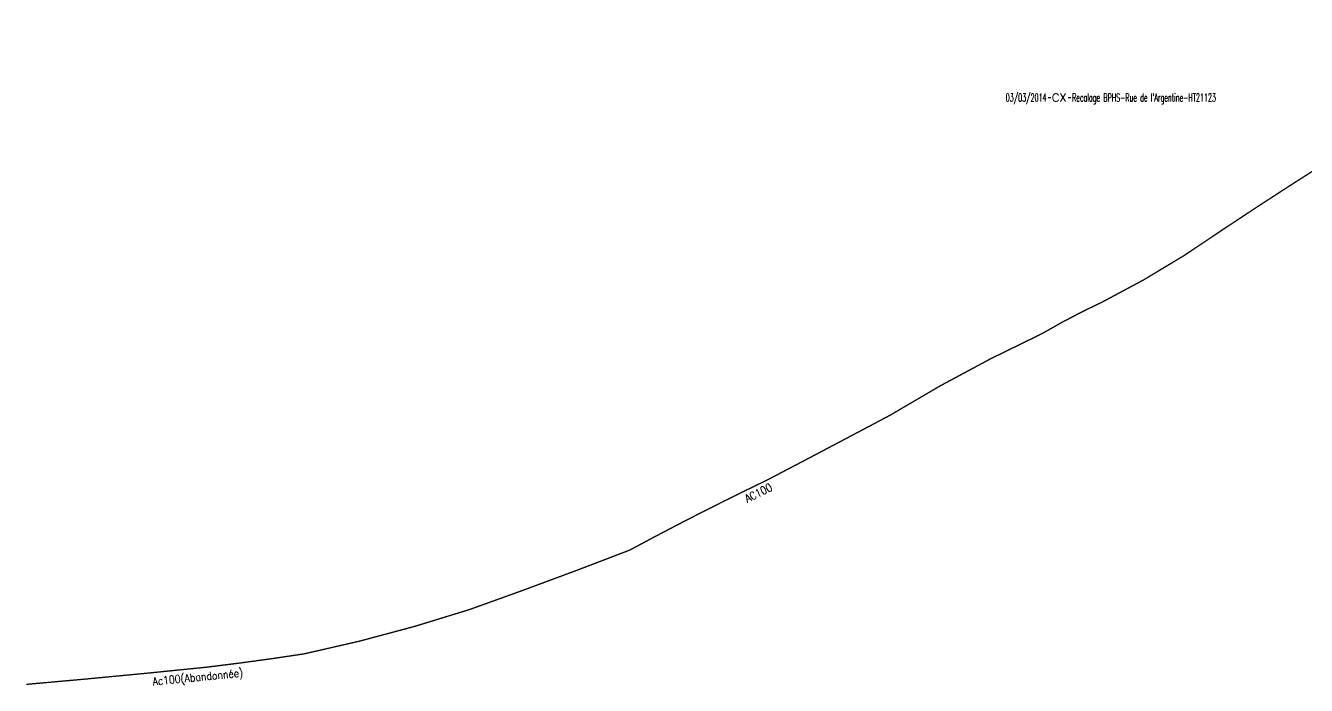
# Model space of a CAD drawing. Header units: millimetres. Extents: x 158000 to 159000, y 157417 to 158000.
# Drawn here: x 158256 to 158496.1, y 157876.4 to 158000.1 of the extents above; entities that cross this region are included whole.
import ezdxf
from ezdxf.enums import TextEntityAlignment as Align

# ---------------------------------------------------------------- set-up
doc = ezdxf.new("R2010")
doc.units = ezdxf.units.MM
doc.layers.get('0').update_dxf_attribs({"linetype": 'CONTINUOUS'})
doc.layers.add('L_908', color=5, linetype='CONTINUOUS')
doc.layers.add('L_910', color=7, linetype='CONTINUOUS')
doc.styles.get("Standard").update_dxf_attribs({"font": 'romans.shx', "width": 0.85})
doc.linetypes.add('BP_HS', pattern='A,2,-1,["G",Standard,S=0.85,R=0,X=-0.27,Y=-0.4],-1', length=4)

# ---------------------------------------------------------------- blocks, each defined once
blk = doc.blocks.new('GIS_MODF')
at = {"color": 0, "linetype": 'Continuous', "flags": 128}
for points in [[(-2.18, -0.01), (-1.68, -0.01)], [(1.52, -0.01), (2.02, -0.01)]]:
    blk.add_lwpolyline(points, dxfattribs=at)
at = {"color": 0, "linetype": 'Continuous', "width": 0.5}
blk.add_attdef('DATE', text='', height=1.5, dxfattribs=at).set_placement((-2.5, -0.8), align=Align.RIGHT)
at = {"color": 0, "linetype": 'Continuous', "width": 1.771291}
blk.add_attdef('USER', text='', height=1.5, dxfattribs=at).set_placement((-1.51, -0.8), (1.28, -0.8), align=Align.FIT)
at = {"color": 0, "linetype": 'Continuous', "width": 0.5}
blk.add_attdef('DESC', (2.29, -0.8), '', height=1.5, dxfattribs=at)

msp = doc.modelspace()

# ---------------------------------------------------------------- linework, layer by layer
at = {"layer": 'L_908', "linetype": 'BP_HS'}
msp.add_lwpolyline([(158256.13, 157876.63, 0.25, 0.25, 0.004105), (158289.99, 157879.86, 0.25, 0.25, 0.008774), (158308.2, 157882.35, 0.25, 0.25, 0.027151), (158339.21, 157890.66, 0.25, 0.25, 0.007298), (158369.25, 157901.81, 0.25, 0.25, -0.006279), (158382.97, 157909, 0.25, 0.25, -0.005432), (158394.98, 157914.93, 0.25, 0.25, 0.001473), (158418.06, 157927.1, 0.25, 0.25, -0.028213), (158446.54, 157942.4, 0.25, 0.25, -0.024271), (158457.8, 157948.3, 0.25, 0.25, 0.036686), (158480.45, 157961.92, 0.25, 0.25, -0.00662), (158500.39, 157974.85, 0.25, 0.25, 0.036246), (158510.38, 157981.23, 0.25, 0.25, 0), (158510.38, 157981.23, 0.25, 0.25, 0), (158510.38, 157981.23, 0.25, 0.25, 0), (158510.38, 157981.23, 0.25, 0.25, 0), (158529.19, 157993.34, 0.25, 0.25, 0), (158531.9, 157995.2, 0.25, 0.25, 0), (158539.79, 158000, 0, 0, 0)], format="xyseb", dxfattribs=at)

# ---------------------------------------------------------------- block references
at = {"layer": 'L_910', "linetype": 'Continuous'}
ref = msp.add_blockref('GIS_MODF', (158449.86, 157986.68), dxfattribs=at)
ref.add_attrib('DATE', '03/03/2014', dxfattribs={"layer": '0', "color": 0, "linetype": 'Continuous', "height": 1.5, "width": 0.5}).set_placement((158447.36, 157985.88), align=Align.RIGHT)
ref.add_attrib('USER', 'CX', dxfattribs={"layer": '0', "color": 0, "linetype": 'Continuous', "height": 1.5, "width": 1.025485}).set_placement((158448.35, 157985.88), (158451.14, 157985.88), align=Align.FIT)
ref.add_attrib('DESC', "Recalage BPHS-Rue de l'Argentine-HT21123", (158452.15, 157985.88), dxfattribs={"layer": '0', "color": 0, "linetype": 'Continuous', "height": 1.5, "width": 0.5})

# ---------------------------------------------------------------- texts
at = {"layer": 'L_908', "linetype": 'Continuous', "width": 0.85}
for s, rotation, p in [('AC100', 26.6297, (158393.35, 157912.54)), ('Ac100(Abandonnée)', 5.5644, (158288.28, 157878.01))]:
    msp.add_text(s, height=1.5, rotation=rotation, dxfattribs=at).set_placement(p, align=Align.MIDDLE_CENTER)

doc.saveas('drawing.dxf')
